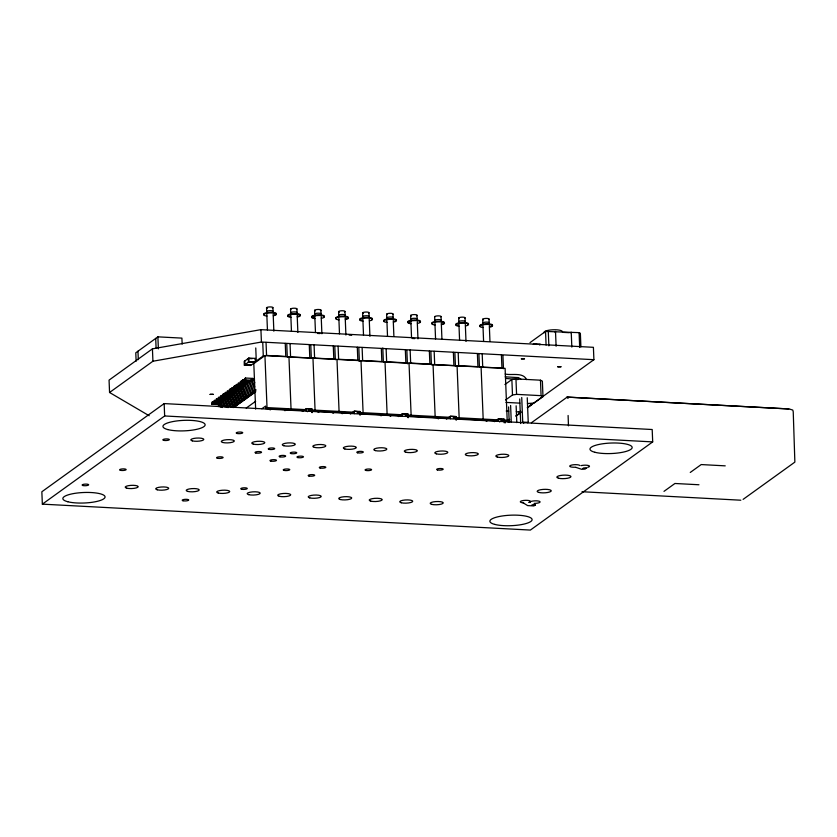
<?xml version="1.0" encoding="UTF-8"?>
<svg xmlns="http://www.w3.org/2000/svg" width="837" height="837" viewBox="0 0 837 837"><rect width="100%" height="100%" fill="white"/><g stroke="black" fill="none" stroke-linecap="round" stroke-linejoin="round"><path stroke-width="1.26" d="M740.818 500.212L582.018 491.727M182.152 344.143L181.911 338.117L157.89 336.851L135.782 352.785L136.128 361.207M527.32 407.692L593.904 359.69L593.402 347.313L260.924 329.652L152.428 348.851L109.061 380.113L109.563 392.49L149.185 415.748M109.563 392.49L152.93 361.228L261.426 342.03L593.904 359.69M164.157 403.591L41.85 491.769L42.352 504.146L530.386 530.072L652.693 441.894L652.19 429.517L164.157 403.591L164.648 415.968L42.352 504.146M248.851 358.058L244.184 361.427L244.331 365.141L250.734 365.476L255.411 362.118L255.254 358.403L248.851 358.058L248.997 361.772L244.331 365.141M254.678 358.822L255.254 358.403M285.25 343.421L285.773 356.447L266.564 355.432L263.289 355.934L256.279 360.988L255.756 347.951M503.351 421.157L505.883 421.293L507.191 420.341L505.109 368.353L264.931 355.599L253.81 363.614L255.641 409.105M215.151 401.823L212.661 401.697L211.698 402.388L211.771 404.24L218.195 404.585L219.158 403.894L220.497 407.148M236.065 405.893L234.13 405.788L230.102 396.006L229.139 396.696L222.715 396.351L222.642 394.499L223.605 393.798L226.095 393.934M232.655 389.205L230.165 389.069L229.202 389.76L229.275 391.622L235.699 391.957L236.662 391.266L240.69 401.059L242.636 401.153L242.563 399.301L241.663 399.249L237.635 389.467M237.038 386.045L234.548 385.909L233.586 386.61L233.659 388.462L240.083 388.807L241.046 388.106L245.074 397.899L247.009 398.004L246.936 396.142L246.036 396.1L242.458 387.395M243.598 381.316L241.108 381.18L240.146 381.871L240.219 383.733L246.643 384.068L247.606 383.377L251.634 393.16L253.58 393.264M242.332 380.291L243.295 379.6L243.379 381.463L242.416 382.153L242.332 380.291L244.822 380.427M254.741 382.771L252.952 378.418L245.492 378.021L244.53 378.722L244.603 380.573L251.027 380.919L251.989 380.218L254.668 386.746M211.771 404.24L212.734 403.549L219.158 403.894M214.921 401.969L214.847 400.117L213.885 400.808L213.958 402.67L214.921 401.969L221.345 402.315L223.134 406.667M217.107 400.389L217.034 398.538L216.072 399.228L216.145 401.09L217.107 400.389L223.531 400.735L226.22 407.263M219.294 398.82L219.221 396.958L218.258 397.648L218.331 399.511L219.294 398.82L225.728 399.155L228.857 406.772M221.491 397.24L221.418 395.378L220.445 396.079L220.529 397.931L221.491 397.24L227.915 397.575L231.943 407.368L233.879 407.473L255.766 391.695L252.868 392.281L248.579 381.578M222.715 396.351L223.678 395.66L230.102 396.006M225.864 394.081L225.791 392.229L224.829 392.919L224.902 394.771L225.864 394.081L232.288 394.426L236.316 404.208L238.263 404.313M228.051 392.501L227.978 390.649L227.015 391.339L227.089 393.202L228.051 392.501L234.475 392.846L238.503 402.628L240.449 402.733L240.376 400.881M229.275 391.622L230.238 390.921L236.662 391.266M232.435 389.351L232.351 387.489L231.389 388.19L231.472 390.042L232.435 389.351L238.859 389.686L242.887 399.479L244.822 399.584L244.749 397.721M233.659 388.462L234.622 387.772L241.046 388.106M236.808 386.192L236.735 384.34L235.772 385.03L235.846 386.882L236.808 386.192L243.232 386.537L247.26 396.319L249.206 396.424L249.133 394.572M238.995 384.612L238.922 382.76L237.959 383.451L238.032 385.313L238.995 384.612L245.419 384.957L249.447 394.74L251.393 394.844M240.219 383.733L241.182 383.032L247.606 383.377M244.603 380.573L245.565 379.883L251.989 380.218M251.989 379.119L252.952 378.418M213.958 402.67L220.382 403.005L221.345 402.315M216.145 401.09L222.569 401.425L223.531 400.735M218.331 399.511L224.755 399.856L225.728 399.155M220.529 397.931L226.953 398.276L227.915 397.575M224.902 394.771L231.326 395.116L232.288 394.426M227.089 393.202L233.513 393.536L234.475 392.846M231.472 390.042L237.896 390.387L238.859 389.686M235.846 386.882L242.27 387.228L243.232 386.537M238.032 385.313L244.456 385.648L245.419 384.957M253.831 391.59L249.803 381.798L248.84 382.499L242.416 382.153M229.139 396.696L233.167 406.479L234.13 405.788M231.326 395.116L235.354 404.909L236.316 404.208M233.513 393.536L237.541 403.329L238.503 402.628M235.699 391.957L239.727 401.75L240.69 401.059M237.896 390.387L241.924 400.17L242.887 399.479M240.083 388.807L244.111 398.59L245.074 397.899M242.27 387.228L246.298 397.01L247.26 396.319M244.456 385.648L248.484 395.441L249.447 394.74M246.643 384.068L250.671 393.861L251.634 393.16M256.017 390.011L255.055 390.701L250.765 379.998M246.235 408.069L255.662 401.279M261.835 408.78L265.611 406.06L265.706 408.54L303.632 410.548M265.706 408.54L267.024 407.588L306.206 409.67M270.1 409.921L271.847 408.665M284.904 410.737L287.74 408.697M289.728 409.816L291.035 408.864L288.953 356.876M302.324 411.459L306.248 408.623L311.929 408.927L312.075 412.641L311.228 410.517L311.176 409.272L311.929 408.927M313.739 411.093L315.057 410.14L312.965 358.142M318.133 412.474L319.88 411.218M332.938 413.29L334.831 411.93M337.761 412.359L339.069 411.417L336.987 359.418M342.145 413.75L343.902 412.484L349.573 412.787M350.358 414.012L354.292 411.176L359.962 411.48L360.109 415.194L359.209 411.825L359.962 411.48M361.772 413.635L363.091 412.693L360.998 360.695M380.981 415.843L382.865 414.482M385.794 414.911L387.102 413.97L385.02 361.971M390.178 416.303L391.936 415.037L397.606 415.34M398.391 416.564L402.325 413.729L407.996 414.033L408.142 417.747L407.253 414.378L407.996 414.033M530.009 342.626L545.536 331.431L579.089 332.645L580.365 333.272L580.909 346.895M433.828 417.464L435.146 416.523L433.053 364.524M554.774 331.923L555.506 331.389L556.103 346.246M438.222 418.856L439.969 417.59L445.64 417.893M446.435 419.107L450.358 416.282L456.029 416.585L456.175 420.3M570.499 332.749L571.232 332.226L571.828 347.083M504.92 384.518L511.867 379.517L515.958 378.889L540.461 380.186L542.366 381.138L542.983 396.612L534.058 403.047L527.436 403.539M457.849 418.741L459.157 417.799L457.075 365.8M505.538 400.002L512.485 394.991L516.575 394.363L541.079 395.66L542.983 396.612M481.861 420.017L483.179 419.075L481.087 367.077M486.255 421.409L488.002 420.143L493.673 420.446M494.468 421.66L498.392 418.835L504.062 419.128L504.219 422.842M515.697 416.073L520.98 412.264M507.839 421.942L509.628 420.655L507.724 419.714L509.775 419.4M516.283 415.863L520.75 412.641L516.314 411.563M527.404 407.849L531.872 404.627L529.957 403.675M527.676 422.79L528.241 422.382L527.247 397.742M531.338 422.8L567.193 397.104L788.475 408.927M663.992 491.361L674.936 483.483L698.958 484.759M690.263 472.445L701.207 464.566L725.229 465.853M743.12 499.365L794.868 462.108L793.235 411.835L792.806 410.088L789.532 409.052M307.378 411.699L309.334 410.412L311.228 410.517M499.522 421.9L501.478 420.624L503.372 420.718L503.319 419.483L504.062 419.128M450.452 418.751L450.358 416.282L456.029 416.585M288.399 357.043L333.817 359L333.283 345.974M338.096 346.225L338.619 359.261L357.828 360.276L359.355 361.04L362.63 360.538L381.85 361.553L381.327 348.527M386.129 348.778L386.652 361.814L405.861 362.829L407.389 363.593L410.664 363.08L429.883 364.105L429.36 351.08M432.499 364.691L477.917 366.658L477.393 353.622M480.532 367.244L501.938 367.935L503.455 368.688L502.932 355.662M518.846 411.689L520.886 411.375M585.314 469.065L581.725 469.316L576.18 467.454M534.079 505.946L527.634 505.6L522.56 502.472M563.238 332.373L569.296 332.687M537.124 344.425L533.274 344.216L540.263 344.143L539.698 344.97M317.443 333.429L320.006 333.565M349.144 335.114L351.707 335.25M412.233 338.462L414.796 338.598M252.115 358.686L248.265 358.477L248.422 362.191L254.804 362.118M505.161 373.993C511.051 375.698 523.209 371.858 526.525 379.59M248.997 361.772L255.411 362.118M505.192 376.838L518.532 377.602L521.001 379.391M505.663 378.418L517.988 379.569M788.946 408.958L567.193 397.104L568.25 398.098L566.795 397.282L567.936 397.523M243.379 381.463L249.803 381.798M505.946 402.398L519.85 403.141M254.793 389.78L255.693 389.833M252.607 391.36L253.506 391.413M252.868 392.281L254.804 392.386M250.671 393.861L252.617 393.965M248.484 395.441L250.43 395.545M222.642 394.499L225.122 394.625M246.298 397.01L248.244 397.115M506.197 411.019L508.729 411.155M244.111 398.59L246.047 398.694M241.924 400.17L243.86 400.274M239.727 401.75L241.673 401.854M238.189 402.461L237.279 402.409L233.251 392.626M237.541 403.329L239.487 403.434M235.992 404.03L235.092 403.989L231.064 394.196M235.354 404.909L237.3 405.003M306.352 411.103L306.248 408.623L311.176 409.272M354.386 413.656L354.292 411.176L359.209 411.825M402.419 416.209L402.325 413.729L407.253 414.378M498.486 421.304L498.392 418.835L503.319 419.483M311.259 409.942L354.239 412.222M359.293 412.495L401.017 414.702M407.337 415.037L449.05 417.255M455.37 417.59L497.084 419.808M503.403 420.143L507.191 420.341M359.261 413.07L357.368 412.965L357.326 411.731M407.295 415.612L405.411 415.518L405.359 414.273M233.167 406.479L235.103 406.583M295.859 409.942L301.54 410.235M521.733 397.502L522.717 422.089L528.241 422.382M311.218 410.957L351.666 413.101M359.251 413.509L400.965 415.717M447.732 418.207L409.816 416.188L411.124 415.246L409.031 363.248M455.318 418.605L497.032 420.823M164.648 415.968L652.693 441.894M522.717 422.089L523.732 423.376M240.271 388.975L243.849 397.68M235.448 391.046L239.466 400.829M228.878 395.775L232.906 405.568L233.805 405.61L233.879 407.473M227.141 398.443L230.719 407.138M226.953 398.276L230.531 406.97M224.944 400.023L228.082 407.629M224.755 399.856L227.894 407.462M222.757 401.603L224.546 405.945M222.569 401.425L224.808 406.866M220.121 402.084L222.36 407.525M220.382 403.005L222.171 407.357M218.195 404.585L219.085 406.761M579.089 332.645L579.685 347.501M548.277 331.002L548.873 345.859M545.536 331.431L546.09 345.043M540.461 380.186L541.079 395.66M519.714 398.956L520.698 423.543M515.958 378.889L516.575 394.363M516.136 405.819L516.806 422.633M511.867 379.517L512.485 394.991M510.612 405.464L511.281 422.329M508.593 406.918L509.22 422.476M505.276 420.258L505.381 422.852M501.415 354.898L501.938 367.935M501.426 419.379L501.478 420.624M489.07 319.169L489.226 323.082M489.331 325.698L489.959 341.381M482.708 319.263L482.865 323.187M482.97 325.802L483.598 341.475M482.196 353.884L482.719 366.909M478.921 354.386L479.444 367.412M465.048 317.893L465.205 321.806M465.32 324.421L466 341.412M458.686 317.987L459.576 340.199M458.184 352.607L458.707 365.633M454.899 353.109L455.422 366.135M453.372 352.346L453.895 365.382M455.286 416.931L455.328 418.165L453.445 418.071L453.392 416.826M441.036 316.616L441.193 320.529M441.298 323.145L441.926 338.828M434.665 316.71L434.821 320.634M434.926 323.249L435.564 338.922M434.162 351.331L434.685 364.357M430.888 351.833L431.411 364.869M417.014 315.34L417.171 319.253M417.276 321.868L417.966 338.859M410.653 315.434L411.542 337.646M410.14 350.054L410.664 363.08M406.866 350.557L407.389 363.593M405.338 349.803L405.861 362.829M393.003 314.063L393.16 317.987A3.202 0.795 -2.3 0 0 389.456 317.045A3.202 0.795 -2.3 0 0 387.249 318.332M393.264 320.592L393.892 336.275M386.631 314.168L386.788 318.081M386.893 320.697L387.521 336.369M382.802 347.983L383.377 362.316M368.981 312.787L369.138 316.71M369.243 319.315L369.923 336.307M362.62 312.892L363.509 335.103M362.107 347.501L362.63 360.538M358.832 348.004L359.355 361.04M357.305 347.25L357.828 360.276M344.97 311.51L345.126 315.434M345.231 318.039L345.911 335.03M338.598 311.615L338.755 315.528M338.859 318.144L339.487 333.827M334.81 346.727L335.334 359.764M320.948 310.234L321.105 314.157M321.209 316.773L321.889 333.754M314.576 310.339L315.476 332.551M314.074 344.949L314.597 357.985M310.799 345.451L311.322 358.487M309.272 344.698L309.795 357.723M309.282 409.178L309.334 410.412M296.926 308.958L297.083 312.881M297.187 315.497L297.878 332.477M290.565 309.062L290.721 312.975M290.826 315.591L291.454 331.274M290.052 343.672L290.575 356.708M286.777 344.174L287.3 357.211M272.914 307.681L273.071 311.605M273.176 314.22L273.856 331.201M266.543 307.786L266.7 311.709M266.804 314.314L267.442 329.998M266.04 342.396L266.564 355.432M264.931 355.599L267.024 407.588M262.766 342.908L263.289 355.934M260.924 329.652L261.426 342.03M251.309 364.65L244.917 364.723L244.77 361.009M245.492 378.021L245.565 379.883M241.108 381.18L241.182 383.032M234.548 385.909L234.622 387.772M230.165 389.069L230.238 390.921M223.605 393.798L223.678 395.66M212.661 401.697L212.734 403.549M157.89 336.851L158.371 348.883M155.703 338.42L156.09 348.056M152.428 348.851L152.93 361.228M137.969 351.205L138.314 359.638M568.103 415.487L568.469 425.824M529.957 502.524A5.116 1.276 -2.3 0 1 534.697 500.85A5.116 1.276 -2.3 0 1 540.095 501.991A5.116 1.276 -2.3 0 1 534.09 503.403M523.638 502.859A5.116 1.276 -2.3 0 1 520.959 501.133A5.116 1.276 -2.3 0 1 528.67 500.505A5.116 1.276 -2.3 0 1 528.67 502.451M575.71 467.182A5.116 1.276 -2.3 0 1 569.788 466.366A5.116 1.276 -2.3 0 1 573.941 464.734A5.116 1.276 -2.3 0 1 579.863 465.55M581.15 465.613A5.116 1.276 -2.3 0 1 588.348 465.508A5.116 1.276 -2.3 0 1 587.72 467.318M544.123 332.802A9.207 2.291 -2.3 0 1 552.797 329.788A9.207 2.291 -2.3 0 1 562.359 331.912M480.7 326.43A6.393 1.59 -2.3 0 1 482.321 324.264A6.393 1.59 -2.3 0 1 490.911 324.149A6.393 1.59 -2.3 0 1 490.785 326.304M483.315 323.438A3.202 0.795 -2.3 0 1 485.115 322.193A3.202 0.795 -2.3 0 1 489.226 322.768M483.127 327.529A6.393 1.59 -2.3 0 1 481.149 325.216A6.393 1.59 -2.3 0 1 490.932 324.777A6.393 1.59 -2.3 0 1 489.519 327.236M457.734 325.436A6.393 1.59 -2.3 0 1 457.107 323.323A6.393 1.59 -2.3 0 1 465.623 322.653A6.393 1.59 -2.3 0 1 467.747 324.662M458.958 321.983A3.202 0.795 -2.3 0 1 462.338 320.833A3.202 0.795 -2.3 0 1 464.828 321.91M459.115 326.252A6.393 1.59 -2.3 0 1 457.128 323.94A6.393 1.59 -2.3 0 1 466.91 323.5A6.393 1.59 -2.3 0 1 465.498 325.959M443.725 323.385A6.393 1.59 -2.3 0 1 442.752 323.762M432.666 323.888A6.393 1.59 -2.3 0 1 437.081 321.314A6.393 1.59 -2.3 0 1 444.321 322.977M434.811 320.508A3.202 0.795 -2.3 0 1 438.734 319.567A3.202 0.795 -2.3 0 1 440.817 320.634M435.094 324.976A6.393 1.59 -2.3 0 1 433.106 322.663A6.393 1.59 -2.3 0 1 442.899 322.224A6.393 1.59 -2.3 0 1 441.486 324.693M407.964 322.255A6.393 1.59 -2.3 0 1 414.733 319.954A6.393 1.59 -2.3 0 1 419.714 322.109M409.701 322.894A6.393 1.59 -2.3 0 1 408.644 322.611M411.26 319.608A3.202 0.795 -2.3 0 1 413.886 318.301A3.202 0.795 -2.3 0 1 416.795 319.357M411.072 323.699A6.393 1.59 -2.3 0 1 409.094 321.387A6.393 1.59 -2.3 0 1 418.877 320.948A6.393 1.59 -2.3 0 1 417.464 323.417M395.692 320.833A6.393 1.59 -2.3 0 1 394.719 321.209M384.622 321.335A6.393 1.59 -2.3 0 1 389.048 318.761A6.393 1.59 -2.3 0 1 396.288 320.425M387.06 322.423A6.393 1.59 -2.3 0 1 385.072 320.111A6.393 1.59 -2.3 0 1 394.865 319.671A6.393 1.59 -2.3 0 1 393.442 322.14M361.668 320.341A6.393 1.59 -2.3 0 1 361.029 318.217A6.393 1.59 -2.3 0 1 369.556 317.547A6.393 1.59 -2.3 0 1 371.67 319.556M362.892 316.878A3.202 0.795 -2.3 0 1 366.271 315.737A3.202 0.795 -2.3 0 1 368.761 316.815M363.038 321.146A6.393 1.59 -2.3 0 1 361.061 318.834A6.393 1.59 -2.3 0 1 370.843 318.395A6.393 1.59 -2.3 0 1 369.431 320.864M336.589 318.782A6.393 1.59 -2.3 0 1 341.841 316.156A6.393 1.59 -2.3 0 1 347.658 318.28M346.685 318.656A6.393 1.59 -2.3 0 1 345.388 318.97M339.215 315.779A3.202 0.795 -2.3 0 1 341.015 314.534A3.202 0.795 -2.3 0 1 345.126 315.12M339.027 319.87A6.393 1.59 -2.3 0 1 337.039 317.558A6.393 1.59 -2.3 0 1 346.832 317.118A6.393 1.59 -2.3 0 1 345.409 319.588M313.624 317.788A6.393 1.59 -2.3 0 1 312.996 315.664A6.393 1.59 -2.3 0 1 321.523 315.005A6.393 1.59 -2.3 0 1 323.637 317.003M315.193 314.513A3.202 0.795 -2.3 0 1 317.401 313.216A3.202 0.795 -2.3 0 1 321.021 314.053M315.005 318.594A6.393 1.59 -2.3 0 1 313.017 316.281A6.393 1.59 -2.3 0 1 322.81 315.842A6.393 1.59 -2.3 0 1 321.398 318.311M298.642 316.104A6.393 1.59 -2.3 0 1 297.355 316.417M289.612 316.512A6.393 1.59 -2.3 0 1 292.155 313.729A6.393 1.59 -2.3 0 1 300.211 315.319M291.705 313.373A3.202 0.795 -2.3 0 1 291.391 312.316A3.202 0.795 -2.3 0 1 295.649 311.981A3.202 0.795 -2.3 0 1 296.706 312.986M290.994 317.317A6.393 1.59 -2.3 0 1 289.006 315.005A6.393 1.59 -2.3 0 1 298.788 314.566A6.393 1.59 -2.3 0 1 297.376 317.035M263.854 314.597A6.393 1.59 -2.3 0 1 271.45 312.306A6.393 1.59 -2.3 0 1 274.63 314.827M266.815 311.782A3.202 0.795 -2.3 0 1 270.205 310.632A3.202 0.795 -2.3 0 1 272.695 311.709M266.972 316.051A6.393 1.59 -2.3 0 1 264.984 313.729A6.393 1.59 -2.3 0 1 274.777 313.289A6.393 1.59 -2.3 0 1 273.364 315.758M315.319 310.893A3.202 0.795 -2.3 0 1 315.507 309.805A3.202 0.795 -2.3 0 1 319.818 309.596A3.202 0.795 -2.3 0 1 320.383 310.642M386.924 314.555A3.202 0.795 -2.3 0 1 389.676 313.32A3.202 0.795 -2.3 0 1 392.815 314.273M411.385 315.988A3.202 0.795 -2.3 0 1 411.574 314.911A3.202 0.795 -2.3 0 1 415.884 314.702A3.202 0.795 -2.3 0 1 416.449 315.748M267.285 308.34A3.202 0.795 -2.3 0 1 267.474 307.252A3.202 0.795 -2.3 0 1 271.784 307.043A3.202 0.795 -2.3 0 1 272.349 308.089M434.706 316.92A3.202 0.795 -2.3 0 1 438.128 315.863A3.202 0.795 -2.3 0 1 440.858 316.825M459.419 318.541A3.202 0.795 -2.3 0 1 461.313 317.181A3.202 0.795 -2.3 0 1 464.87 318.102M339.33 312.17A3.202 0.795 -2.3 0 1 339.519 311.082A3.202 0.795 -2.3 0 1 343.84 310.872A3.202 0.795 -2.3 0 1 344.394 311.919M483.441 319.818A3.202 0.795 -2.3 0 1 483.629 318.74A3.202 0.795 -2.3 0 1 487.94 318.531A3.202 0.795 -2.3 0 1 488.505 319.577M290.847 309.46A3.202 0.795 -2.3 0 1 294.028 308.204A3.202 0.795 -2.3 0 1 296.361 309.366M363.352 313.436A3.202 0.795 -2.3 0 1 365.246 312.075A3.202 0.795 -2.3 0 1 368.803 312.996M210.087 394.384L213.215 394.342L210.087 394.384M521.378 358.853L524.506 358.801L521.378 358.853M557.819 366.815L560.947 366.763L557.819 366.815M790.274 464.556L790.274 464.556M586.622 468.124L583.033 468.375L586.622 468.124M535.387 505.004L531.798 505.266L535.387 505.004M558.53 478.22A7.031 1.747 -2.3 0 0 570.52 477.236A7.031 1.747 -2.3 0 0 562.705 475.207A7.031 1.747 -2.3 0 0 558.53 478.22M538.829 492.418A7.031 1.747 -2.3 0 0 550.819 491.445A7.031 1.747 -2.3 0 0 543.004 489.415A7.031 1.747 -2.3 0 0 538.829 492.418M494.824 524.422A21.113 5.252 -2.3 0 0 530.825 521.482A21.113 5.252 -2.3 0 0 507.348 515.393A21.113 5.252 -2.3 0 0 494.824 524.422M594.898 452.273A21.113 5.252 -2.3 0 0 630.889 449.343A21.113 5.252 -2.3 0 0 607.411 443.254A21.113 5.252 -2.3 0 0 594.898 452.273M167.86 429.59A21.113 5.252 -2.3 0 0 203.862 426.661A21.113 5.252 -2.3 0 0 180.384 420.572A21.113 5.252 -2.3 0 0 167.86 429.59M67.797 501.74A21.113 5.252 -2.3 0 0 103.798 498.8A21.113 5.252 -2.3 0 0 80.31 492.711A21.113 5.252 -2.3 0 0 67.797 501.74M437.448 469.934A3.254 0.806 -2.3 0 0 442.982 469.484A3.254 0.806 -2.3 0 0 439.373 468.542A3.254 0.806 -2.3 0 0 437.448 469.934M308.968 476.023A3.254 0.806 -2.3 0 0 314.503 475.573A3.254 0.806 -2.3 0 0 310.893 474.631A3.254 0.806 -2.3 0 0 308.968 476.023M270.738 461.082A3.254 0.806 -2.3 0 0 276.283 460.632A3.254 0.806 -2.3 0 0 272.663 459.691A3.254 0.806 -2.3 0 0 270.738 461.082M365.842 470.436A3.254 0.806 -2.3 0 0 371.377 469.986A3.254 0.806 -2.3 0 0 367.767 469.044A3.254 0.806 -2.3 0 0 365.842 470.436M279.903 456.835A3.254 0.806 -2.3 0 0 285.448 456.385A3.254 0.806 -2.3 0 0 281.828 455.443A3.254 0.806 -2.3 0 0 279.903 456.835M182.979 500.746A3.254 0.806 -2.3 0 0 188.513 500.296A3.254 0.806 -2.3 0 0 184.904 499.354A3.254 0.806 -2.3 0 0 182.979 500.746M291.014 453.549A3.254 0.806 -2.3 0 0 296.549 453.099A3.254 0.806 -2.3 0 0 292.94 452.158A3.254 0.806 -2.3 0 0 291.014 453.549M297.731 457.567A3.254 0.806 -2.3 0 0 303.266 457.117A3.254 0.806 -2.3 0 0 299.656 456.175A3.254 0.806 -2.3 0 0 297.731 457.567M217.358 458.247A3.254 0.806 -2.3 0 0 222.904 457.797A3.254 0.806 -2.3 0 0 219.294 456.856A3.254 0.806 -2.3 0 0 217.358 458.247M255.787 452.974A3.254 0.806 -2.3 0 0 261.332 452.524A3.254 0.806 -2.3 0 0 257.712 451.582A3.254 0.806 -2.3 0 0 255.787 452.974M268.98 449.364A3.254 0.806 -2.3 0 0 274.515 448.914A3.254 0.806 -2.3 0 0 270.906 447.983A3.254 0.806 -2.3 0 0 268.98 449.364M163.613 440.335A3.254 0.806 -2.3 0 0 169.158 439.875A3.254 0.806 -2.3 0 0 165.538 438.944A3.254 0.806 -2.3 0 0 163.613 440.335M357.577 452.786A3.254 0.806 -2.3 0 0 363.112 452.336A3.254 0.806 -2.3 0 0 359.502 451.394A3.254 0.806 -2.3 0 0 357.577 452.786M236.997 433.472A3.254 0.806 -2.3 0 0 242.531 433.022A3.254 0.806 -2.3 0 0 238.922 432.08A3.254 0.806 -2.3 0 0 236.997 433.472M284.025 470.394A3.254 0.806 -2.3 0 0 289.56 469.944A3.254 0.806 -2.3 0 0 285.951 469.002A3.254 0.806 -2.3 0 0 284.025 470.394M241.537 489.226A3.254 0.806 -2.3 0 0 247.072 488.766A3.254 0.806 -2.3 0 0 243.462 487.835A3.254 0.806 -2.3 0 0 241.537 489.226M82.905 485.533A3.254 0.806 -2.3 0 0 88.45 485.083A3.254 0.806 -2.3 0 0 84.83 484.142A3.254 0.806 -2.3 0 0 82.905 485.533M120.392 470.31A3.254 0.806 -2.3 0 0 125.937 469.86A3.254 0.806 -2.3 0 0 122.317 468.919A3.254 0.806 -2.3 0 0 120.392 470.31M320.09 468.009A3.254 0.806 -2.3 0 0 325.624 467.559A3.254 0.806 -2.3 0 0 322.015 466.617A3.254 0.806 -2.3 0 0 320.09 468.009M497.345 457.075A6.497 1.611 -2.3 0 0 508.425 456.175A6.497 1.611 -2.3 0 0 501.206 454.303A6.497 1.611 -2.3 0 0 497.345 457.075M466.847 455.464A6.497 1.611 -2.3 0 0 477.927 454.554A6.497 1.611 -2.3 0 0 470.697 452.681A6.497 1.611 -2.3 0 0 466.847 455.464M436.349 453.842A6.497 1.611 -2.3 0 0 447.418 452.932A6.497 1.611 -2.3 0 0 440.199 451.059A6.497 1.611 -2.3 0 0 436.349 453.842M405.84 452.221A6.497 1.611 -2.3 0 0 416.92 451.321A6.497 1.611 -2.3 0 0 409.691 449.438A6.497 1.611 -2.3 0 0 405.84 452.221M375.342 450.599A6.497 1.611 -2.3 0 0 386.422 449.699A6.497 1.611 -2.3 0 0 379.192 447.826A6.497 1.611 -2.3 0 0 375.342 450.599M344.844 448.977A6.497 1.611 -2.3 0 0 355.913 448.077A6.497 1.611 -2.3 0 0 348.694 446.205A6.497 1.611 -2.3 0 0 344.844 448.977M314.335 447.356A6.497 1.611 -2.3 0 0 325.415 446.456A6.497 1.611 -2.3 0 0 318.186 444.583A6.497 1.611 -2.3 0 0 314.335 447.356M283.837 445.744A6.497 1.611 -2.3 0 0 294.906 444.834A6.497 1.611 -2.3 0 0 287.687 442.961A6.497 1.611 -2.3 0 0 283.837 445.744M253.329 444.123A6.497 1.611 -2.3 0 0 264.408 443.212A6.497 1.611 -2.3 0 0 257.189 441.34A6.497 1.611 -2.3 0 0 253.329 444.123M222.83 442.501A6.497 1.611 -2.3 0 0 233.91 441.601A6.497 1.611 -2.3 0 0 226.681 439.718A6.497 1.611 -2.3 0 0 222.83 442.501M192.332 440.879A6.497 1.611 -2.3 0 0 203.401 439.98A6.497 1.611 -2.3 0 0 196.182 438.107A6.497 1.611 -2.3 0 0 192.332 440.879M126.732 488.17A6.497 1.611 -2.3 0 0 137.802 487.27A6.497 1.611 -2.3 0 0 130.582 485.397A6.497 1.611 -2.3 0 0 126.732 488.17M157.23 489.791A6.497 1.611 -2.3 0 0 168.31 488.892A6.497 1.611 -2.3 0 0 161.081 487.019A6.497 1.611 -2.3 0 0 157.23 489.791M187.729 491.413A6.497 1.611 -2.3 0 0 198.808 490.513A6.497 1.611 -2.3 0 0 191.589 488.641A6.497 1.611 -2.3 0 0 187.729 491.413M218.237 493.035A6.497 1.611 -2.3 0 0 229.307 492.135A6.497 1.611 -2.3 0 0 222.087 490.252A6.497 1.611 -2.3 0 0 218.237 493.035M248.735 494.657A6.497 1.611 -2.3 0 0 259.815 493.746A6.497 1.611 -2.3 0 0 252.586 491.874A6.497 1.611 -2.3 0 0 248.735 494.657M279.244 496.278A6.497 1.611 -2.3 0 0 290.313 495.368A6.497 1.611 -2.3 0 0 283.094 493.495A6.497 1.611 -2.3 0 0 279.244 496.278M309.742 497.889A6.497 1.611 -2.3 0 0 320.822 496.99A6.497 1.611 -2.3 0 0 313.593 495.117A6.497 1.611 -2.3 0 0 309.742 497.889M340.24 499.511A6.497 1.611 -2.3 0 0 351.32 498.611A6.497 1.611 -2.3 0 0 344.091 496.739A6.497 1.611 -2.3 0 0 340.24 499.511M370.749 501.133A6.497 1.611 -2.3 0 0 381.818 500.233A6.497 1.611 -2.3 0 0 374.599 498.36A6.497 1.611 -2.3 0 0 370.749 501.133M401.247 502.755A6.497 1.611 -2.3 0 0 412.327 501.855A6.497 1.611 -2.3 0 0 405.098 499.982A6.497 1.611 -2.3 0 0 401.247 502.755M431.746 504.376A6.497 1.611 -2.3 0 0 442.825 503.476A6.497 1.611 -2.3 0 0 435.606 501.593A6.497 1.611 -2.3 0 0 431.746 504.376"/></g></svg>
